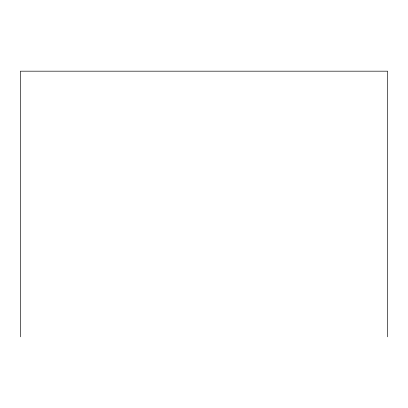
<?xml version="1.0" encoding="UTF-8"?>
<svg xmlns="http://www.w3.org/2000/svg" width="408" height="408" viewBox="0 0 408 408"><rect width="100%" height="100%" fill="white"/><g stroke="black" fill="none" stroke-linecap="round" stroke-linejoin="round"><path stroke-width="0.61" d="M387.6 336.819L387.6 71.181L20.4 71.181L20.4 336.819"/></g></svg>
